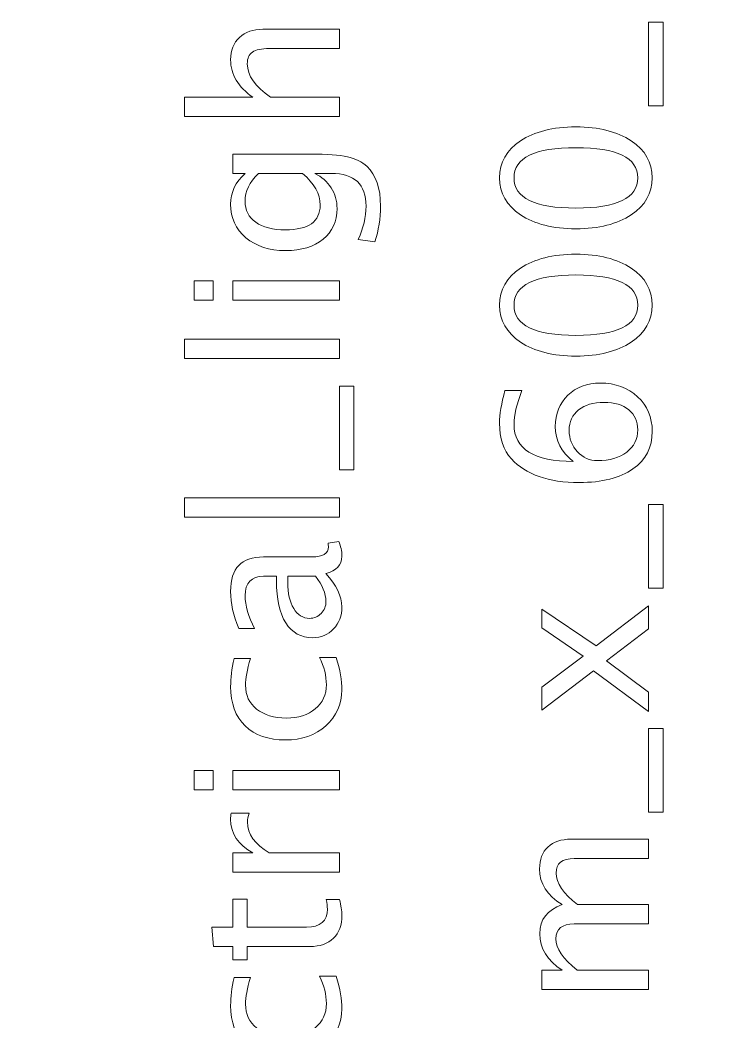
# Model space of a CAD drawing. Header units: centimetres. Extents: x -9.1 to 9.1, y -13.6 to 13.6.
# Drawn here: x 4.6 to 6.825, y -6.108 to -2.947 of the extents above; entities that cross this region are included whole.
import ezdxf

# ---------------------------------------------------------------- set-up
doc = ezdxf.new("R2010")
doc.units = ezdxf.units.CM
doc.header["$MEASUREMENT"] = 0
doc.layers.add('Layer 1', color=7, linetype='Continuous')

msp = doc.modelspace()

# ---------------------------------------------------------------- linework, layer by layer
at = {"layer": 'Layer 1', "lineweight": 53}
msp.add_open_spline([(0.15, -0.65), (0.15, -0.65), (0.15, -13.05), (0.15, -13.05), (0.15, -13.05), (0.15, -13.32614), (0.37386, -13.55), (0.65, -13.55), (0.65, -13.55), (0.65, -13.55), (8.55, -13.55), (8.55, -13.55), (8.55, -13.55), (8.82614, -13.55), (9.05, -13.32614), (9.05, -13.05), (9.05, -13.05), (9.05, -13.05), (9.05, -0.65), (9.05, -0.65), (9.05, -0.65), (9.05, -0.37386), (8.82614, -0.15), (8.55, -0.15), (8.55, -0.15), (8.55, -0.15), (0.65, -0.15), (0.65, -0.15), (0.65, -0.15), (0.37386, -0.15), (0.15, -0.37386), (0.15, -0.65)], degree=3, knots=[0, 0, 0, 0, 0.1111111, 0.1111111, 0.1111111, 0.1111111, 0.2222222, 0.2222222, 0.2222222, 0.2222222, 0.3333333, 0.3333333, 0.3333333, 0.3333333, 0.4444444, 0.4444444, 0.4444444, 0.4444444, 0.5555556, 0.5555556, 0.5555556, 0.5555556, 0.6666667, 0.6666667, 0.6666667, 0.6666667, 0.7777778, 0.7777778, 0.7777778, 0.7777778, 1, 1, 1, 1], dxfattribs=at)
at = {"layer": 'Layer 1', "color": 5, "lineweight": 9}
for points, knots in [([(6.62976, -3.21785), (6.62976, -3.21785), (6.58404, -3.21785), (6.58404, -3.21785), (6.58404, -3.21785), (6.58404, -3.21785), (6.58404, -2.95368), (6.58404, -2.95368), (6.58404, -2.95368), (6.58404, -2.95368), (6.62976, -2.95368), (6.62976, -2.95368), (6.62976, -2.95368), (6.62976, -2.95368), (6.62976, -3.21785), (6.62976, -3.21785)], [0, 0, 0, 0, 0.2, 0.2, 0.2, 0.2, 0.4, 0.4, 0.4, 0.4, 0.6, 0.6, 0.6, 0.6, 1, 1, 1, 1]), ([(5.60826, -3.25217), (5.60826, -3.25217), (5.11867, -3.25217), (5.11867, -3.25217), (5.11867, -3.25217), (5.11867, -3.25217), (5.11867, -3.19121), (5.11867, -3.19121), (5.11867, -3.19121), (5.11867, -3.19121), (5.33532, -3.19121), (5.33532, -3.19121), (5.33532, -3.19121), (5.28822, -3.15893), (5.26472, -3.11935), (5.26472, -3.07256), (5.26472, -3.07256), (5.26472, -3.04314), (5.27393, -3.01975), (5.29245, -3.0025), (5.29245, -3.0025), (5.31087, -2.98525), (5.33574, -2.97657), (5.36685, -2.97657), (5.36685, -2.97657), (5.36685, -2.97657), (5.60826, -2.97657), (5.60826, -2.97657), (5.60826, -2.97657), (5.60826, -2.97657), (5.60826, -3.03753), (5.60826, -3.03753), (5.60826, -3.03753), (5.60826, -3.03753), (5.38675, -3.03753), (5.38675, -3.03753), (5.38675, -3.03753), (5.36177, -3.03753), (5.34399, -3.04123), (5.33341, -3.04854), (5.33341, -3.04854), (5.32272, -3.05594), (5.31743, -3.06812), (5.31743, -3.08515), (5.31743, -3.08515), (5.31743, -3.12263), (5.34188, -3.15798), (5.39077, -3.19121), (5.39077, -3.19121), (5.39077, -3.19121), (5.60826, -3.19121), (5.60826, -3.19121), (5.60826, -3.19121), (5.60826, -3.19121), (5.60826, -3.25217), (5.60826, -3.25217)], [0, 0, 0, 0, 0.0666667, 0.0666667, 0.0666667, 0.0666667, 0.1333333, 0.1333333, 0.1333333, 0.1333333, 0.2, 0.2, 0.2, 0.2, 0.2666667, 0.2666667, 0.2666667, 0.2666667, 0.3333333, 0.3333333, 0.3333333, 0.3333333, 0.4, 0.4, 0.4, 0.4, 0.4666667, 0.4666667, 0.4666667, 0.4666667, 0.5333333, 0.5333333, 0.5333333, 0.5333333, 0.6, 0.6, 0.6, 0.6, 0.6666667, 0.6666667, 0.6666667, 0.6666667, 0.7333333, 0.7333333, 0.7333333, 0.7333333, 0.8, 0.8, 0.8, 0.8, 0.8666667, 0.8666667, 0.8666667, 0.8666667, 1, 1, 1, 1]), ([(6.59547, -3.44539), (6.59547, -3.49354), (6.57335, -3.53238), (6.52922, -3.56181), (6.52922, -3.56181), (6.48509, -3.59133), (6.42688, -3.60604), (6.35449, -3.60604), (6.35449, -3.60604), (6.2821, -3.60604), (6.22389, -3.59133), (6.17976, -3.56181), (6.17976, -3.56181), (6.13562, -3.53238), (6.1135, -3.49354), (6.1135, -3.44539), (6.1135, -3.44539), (6.1135, -3.39701), (6.13552, -3.35817), (6.17954, -3.32875), (6.17954, -3.32875), (6.22357, -3.29944), (6.28189, -3.28472), (6.35449, -3.28472), (6.35449, -3.28472), (6.42688, -3.28472), (6.48509, -3.29944), (6.52922, -3.32875), (6.52922, -3.32875), (6.57335, -3.35817), (6.59547, -3.39701), (6.59547, -3.44539)], [0, 0, 0, 0, 0.1111111, 0.1111111, 0.1111111, 0.1111111, 0.2222222, 0.2222222, 0.2222222, 0.2222222, 0.3333333, 0.3333333, 0.3333333, 0.3333333, 0.4444444, 0.4444444, 0.4444444, 0.4444444, 0.5555556, 0.5555556, 0.5555556, 0.5555556, 0.6666667, 0.6666667, 0.6666667, 0.6666667, 0.7777778, 0.7777778, 0.7777778, 0.7777778, 1, 1, 1, 1]), ([(6.54975, -3.4455), (6.54975, -3.38188), (6.48466, -3.35013), (6.35449, -3.35013), (6.35449, -3.35013), (6.22431, -3.35013), (6.15922, -3.38188), (6.15922, -3.4455), (6.15922, -3.4455), (6.15922, -3.50889), (6.22431, -3.54064), (6.35449, -3.54064), (6.35449, -3.54064), (6.48466, -3.54064), (6.54975, -3.50889), (6.54975, -3.4455)], [0, 0, 0, 0, 0.2, 0.2, 0.2, 0.2, 0.4, 0.4, 0.4, 0.4, 0.6, 0.6, 0.6, 0.6, 1, 1, 1, 1]), ([(5.72002, -3.64682), (5.72002, -3.64682), (5.66732, -3.63962), (5.66732, -3.63962), (5.66732, -3.63962), (5.68383, -3.60427), (5.69208, -3.56924), (5.69208, -3.53464), (5.69208, -3.53464), (5.69208, -3.46594), (5.65567, -3.43154), (5.58297, -3.43154), (5.58297, -3.43154), (5.58297, -3.43154), (5.53005, -3.43154), (5.53005, -3.43154), (5.53005, -3.43154), (5.55238, -3.44213), (5.56963, -3.45716), (5.58201, -3.47674), (5.58201, -3.47674), (5.5944, -3.49632), (5.60064, -3.51813), (5.60064, -3.54215), (5.60064, -3.54215), (5.60064, -3.5829), (5.58603, -3.61518), (5.55682, -3.63899), (5.55682, -3.63899), (5.52761, -3.6628), (5.48803, -3.67476), (5.43808, -3.67476), (5.43808, -3.67476), (5.38696, -3.67476), (5.34526, -3.66121), (5.31298, -3.63412), (5.31298, -3.63412), (5.28081, -3.60692), (5.26472, -3.57189), (5.26472, -3.52882), (5.26472, -3.52882), (5.26472, -3.49113), (5.27996, -3.45864), (5.31055, -3.43154), (5.31055, -3.43154), (5.31055, -3.43154), (5.27171, -3.43154), (5.27171, -3.43154), (5.27171, -3.43154), (5.27171, -3.43154), (5.27171, -3.37058), (5.27171, -3.37058), (5.27171, -3.37058), (5.27171, -3.37058), (5.5164, -3.37058), (5.5164, -3.37058), (5.5164, -3.37058), (5.569, -3.37058), (5.60794, -3.37334), (5.63324, -3.37884), (5.63324, -3.37884), (5.65853, -3.38424), (5.67927, -3.39461), (5.69536, -3.40964), (5.69536, -3.40964), (5.72362, -3.43631), (5.7378, -3.47801), (5.7378, -3.53464), (5.7378, -3.53464), (5.7378, -3.57348), (5.73187, -3.61084), (5.72002, -3.64682)], [0, 0, 0, 0, 0.0526316, 0.0526316, 0.0526316, 0.0526316, 0.1052632, 0.1052632, 0.1052632, 0.1052632, 0.1578947, 0.1578947, 0.1578947, 0.1578947, 0.2105263, 0.2105263, 0.2105263, 0.2105263, 0.2631579, 0.2631579, 0.2631579, 0.2631579, 0.3157895, 0.3157895, 0.3157895, 0.3157895, 0.3684211, 0.3684211, 0.3684211, 0.3684211, 0.4210526, 0.4210526, 0.4210526, 0.4210526, 0.4736842, 0.4736842, 0.4736842, 0.4736842, 0.5263158, 0.5263158, 0.5263158, 0.5263158, 0.5789474, 0.5789474, 0.5789474, 0.5789474, 0.6315789, 0.6315789, 0.6315789, 0.6315789, 0.6842105, 0.6842105, 0.6842105, 0.6842105, 0.7368421, 0.7368421, 0.7368421, 0.7368421, 0.7894737, 0.7894737, 0.7894737, 0.7894737, 0.8421053, 0.8421053, 0.8421053, 0.8421053, 0.8947368, 0.8947368, 0.8947368, 0.8947368, 1, 1, 1, 1]), ([(5.49184, -3.43154), (5.49184, -3.43154), (5.35225, -3.43154), (5.35225, -3.43154), (5.35225, -3.43154), (5.32441, -3.45843), (5.31044, -3.48774), (5.31044, -3.5194), (5.31044, -3.5194), (5.31044, -3.54755), (5.32166, -3.56956), (5.34421, -3.58544), (5.34421, -3.58544), (5.36664, -3.60142), (5.39786, -3.60935), (5.43766, -3.60935), (5.43766, -3.60935), (5.51079, -3.60935), (5.5473, -3.58343), (5.5473, -3.53146), (5.5473, -3.53146), (5.5473, -3.49611), (5.52878, -3.46277), (5.49184, -3.43154)], [0, 0, 0, 0, 0.1428571, 0.1428571, 0.1428571, 0.1428571, 0.2857143, 0.2857143, 0.2857143, 0.2857143, 0.4285714, 0.4285714, 0.4285714, 0.4285714, 0.5714286, 0.5714286, 0.5714286, 0.5714286, 0.7142857, 0.7142857, 0.7142857, 0.7142857, 1, 1, 1, 1]), ([(6.59547, -3.84692), (6.59547, -3.89507), (6.57335, -3.93391), (6.52922, -3.96334), (6.52922, -3.96334), (6.48509, -3.99286), (6.42688, -4.00757), (6.35449, -4.00757), (6.35449, -4.00757), (6.2821, -4.00757), (6.22389, -3.99286), (6.17976, -3.96334), (6.17976, -3.96334), (6.13562, -3.93391), (6.1135, -3.89507), (6.1135, -3.84692), (6.1135, -3.84692), (6.1135, -3.79854), (6.13552, -3.7597), (6.17954, -3.73028), (6.17954, -3.73028), (6.22357, -3.70097), (6.28189, -3.68625), (6.35449, -3.68625), (6.35449, -3.68625), (6.42688, -3.68625), (6.48509, -3.70097), (6.52922, -3.73028), (6.52922, -3.73028), (6.57335, -3.7597), (6.59547, -3.79854), (6.59547, -3.84692)], [0, 0, 0, 0, 0.1111111, 0.1111111, 0.1111111, 0.1111111, 0.2222222, 0.2222222, 0.2222222, 0.2222222, 0.3333333, 0.3333333, 0.3333333, 0.3333333, 0.4444444, 0.4444444, 0.4444444, 0.4444444, 0.5555556, 0.5555556, 0.5555556, 0.5555556, 0.6666667, 0.6666667, 0.6666667, 0.6666667, 0.7777778, 0.7777778, 0.7777778, 0.7777778, 1, 1, 1, 1]), ([(6.54975, -3.84703), (6.54975, -3.78341), (6.48466, -3.75166), (6.35449, -3.75166), (6.35449, -3.75166), (6.22431, -3.75166), (6.15922, -3.78341), (6.15922, -3.84703), (6.15922, -3.84703), (6.15922, -3.91042), (6.22431, -3.94217), (6.35449, -3.94217), (6.35449, -3.94217), (6.48466, -3.94217), (6.54975, -3.91042), (6.54975, -3.84703)], [0, 0, 0, 0, 0.2, 0.2, 0.2, 0.2, 0.4, 0.4, 0.4, 0.4, 0.6, 0.6, 0.6, 0.6, 1, 1, 1, 1]), ([(5.21011, -3.83161), (5.21011, -3.83161), (5.14915, -3.83161), (5.14915, -3.83161), (5.14915, -3.83161), (5.14915, -3.83161), (5.14915, -3.77065), (5.14915, -3.77065), (5.14915, -3.77065), (5.14915, -3.77065), (5.21011, -3.77065), (5.21011, -3.77065), (5.21011, -3.77065), (5.21011, -3.77065), (5.21011, -3.83161), (5.21011, -3.83161)], [0, 0, 0, 0, 0.2, 0.2, 0.2, 0.2, 0.4, 0.4, 0.4, 0.4, 0.6, 0.6, 0.6, 0.6, 1, 1, 1, 1]), ([(5.60826, -3.83161), (5.60826, -3.83161), (5.27171, -3.83161), (5.27171, -3.83161), (5.27171, -3.83161), (5.27171, -3.83161), (5.27171, -3.77065), (5.27171, -3.77065), (5.27171, -3.77065), (5.27171, -3.77065), (5.60826, -3.77065), (5.60826, -3.77065), (5.60826, -3.77065), (5.60826, -3.77065), (5.60826, -3.83161), (5.60826, -3.83161)], [0, 0, 0, 0, 0.2, 0.2, 0.2, 0.2, 0.4, 0.4, 0.4, 0.4, 0.6, 0.6, 0.6, 0.6, 1, 1, 1, 1]), ([(5.60826, -4.01513), (5.60826, -4.01513), (5.11867, -4.01513), (5.11867, -4.01513), (5.11867, -4.01513), (5.11867, -4.01513), (5.11867, -3.95417), (5.11867, -3.95417), (5.11867, -3.95417), (5.11867, -3.95417), (5.60826, -3.95417), (5.60826, -3.95417), (5.60826, -3.95417), (5.60826, -3.95417), (5.60826, -4.01513), (5.60826, -4.01513)], [0, 0, 0, 0, 0.2, 0.2, 0.2, 0.2, 0.4, 0.4, 0.4, 0.4, 0.6, 0.6, 0.6, 0.6, 1, 1, 1, 1]), ([(5.65398, -4.36693), (5.65398, -4.36693), (5.60826, -4.36693), (5.60826, -4.36693), (5.60826, -4.36693), (5.60826, -4.36693), (5.60826, -4.10276), (5.60826, -4.10276), (5.60826, -4.10276), (5.60826, -4.10276), (5.65398, -4.10276), (5.65398, -4.10276), (5.65398, -4.10276), (5.65398, -4.10276), (5.65398, -4.36693), (5.65398, -4.36693)], [0, 0, 0, 0, 0.2, 0.2, 0.2, 0.2, 0.4, 0.4, 0.4, 0.4, 0.6, 0.6, 0.6, 0.6, 1, 1, 1, 1]), ([(6.34613, -4.3399), (6.30834, -4.31069), (6.2894, -4.27397), (6.2894, -4.22972), (6.2894, -4.22972), (6.2894, -4.18961), (6.30263, -4.1568), (6.32919, -4.13119), (6.32919, -4.13119), (6.35576, -4.10568), (6.38984, -4.09287), (6.43143, -4.09287), (6.43143, -4.09287), (6.47916, -4.09287), (6.51842, -4.10716), (6.54922, -4.13584), (6.54922, -4.13584), (6.58002, -4.16452), (6.59547, -4.20093), (6.59547, -4.24528), (6.59547, -4.24528), (6.59547, -4.29566), (6.57504, -4.33524), (6.5343, -4.36371), (6.5343, -4.36371), (6.49345, -4.39229), (6.43693, -4.40657), (6.36486, -4.40657), (6.36486, -4.40657), (6.2677, -4.40657), (6.19648, -4.3816), (6.15097, -4.33175), (6.15097, -4.33175), (6.12599, -4.30466), (6.1135, -4.26719), (6.1135, -4.21945), (6.1135, -4.21945), (6.1135, -4.19172), (6.11922, -4.15733), (6.13065, -4.11637), (6.13065, -4.11637), (6.13065, -4.11637), (6.18399, -4.11637), (6.18399, -4.11637), (6.18399, -4.11637), (6.16748, -4.15966), (6.15922, -4.19522), (6.15922, -4.22316), (6.15922, -4.22316), (6.15922, -4.30095), (6.22156, -4.3399), (6.34613, -4.3399)], [0, 0, 0, 0, 0.0714286, 0.0714286, 0.0714286, 0.0714286, 0.1428571, 0.1428571, 0.1428571, 0.1428571, 0.2142857, 0.2142857, 0.2142857, 0.2142857, 0.2857143, 0.2857143, 0.2857143, 0.2857143, 0.3571429, 0.3571429, 0.3571429, 0.3571429, 0.4285714, 0.4285714, 0.4285714, 0.4285714, 0.5, 0.5, 0.5, 0.5, 0.5714286, 0.5714286, 0.5714286, 0.5714286, 0.6428571, 0.6428571, 0.6428571, 0.6428571, 0.7142857, 0.7142857, 0.7142857, 0.7142857, 0.7857143, 0.7857143, 0.7857143, 0.7857143, 0.8571429, 0.8571429, 0.8571429, 0.8571429, 1, 1, 1, 1]), ([(6.44349, -4.15383), (6.40952, -4.15383), (6.38264, -4.16167), (6.36285, -4.17744), (6.36285, -4.17744), (6.34306, -4.1932), (6.33321, -4.21479), (6.33321, -4.24222), (6.33321, -4.24222), (6.33321, -4.26836), (6.34189, -4.29069), (6.35936, -4.30931), (6.35936, -4.30931), (6.37671, -4.32805), (6.39767, -4.33736), (6.42211, -4.33736), (6.42211, -4.33736), (6.46064, -4.33736), (6.49154, -4.32847), (6.51482, -4.3108), (6.51482, -4.3108), (6.53811, -4.29302), (6.54975, -4.26952), (6.54975, -4.24031), (6.54975, -4.24031), (6.54975, -4.21374), (6.54022, -4.19268), (6.52117, -4.17712), (6.52117, -4.17712), (6.50212, -4.16156), (6.4762, -4.15383), (6.44349, -4.15383)], [0, 0, 0, 0, 0.1111111, 0.1111111, 0.1111111, 0.1111111, 0.2222222, 0.2222222, 0.2222222, 0.2222222, 0.3333333, 0.3333333, 0.3333333, 0.3333333, 0.4444444, 0.4444444, 0.4444444, 0.4444444, 0.5555556, 0.5555556, 0.5555556, 0.5555556, 0.6666667, 0.6666667, 0.6666667, 0.6666667, 0.7777778, 0.7777778, 0.7777778, 0.7777778, 1, 1, 1, 1]), ([(5.60826, -4.51616), (5.60826, -4.51616), (5.11867, -4.51616), (5.11867, -4.51616), (5.11867, -4.51616), (5.11867, -4.51616), (5.11867, -4.4552), (5.11867, -4.4552), (5.11867, -4.4552), (5.11867, -4.4552), (5.60826, -4.4552), (5.60826, -4.4552), (5.60826, -4.4552), (5.60826, -4.4552), (5.60826, -4.51616), (5.60826, -4.51616)], [0, 0, 0, 0, 0.2, 0.2, 0.2, 0.2, 0.4, 0.4, 0.4, 0.4, 0.6, 0.6, 0.6, 0.6, 1, 1, 1, 1]), ([(6.62976, -4.73995), (6.62976, -4.73995), (6.58404, -4.73995), (6.58404, -4.73995), (6.58404, -4.73995), (6.58404, -4.73995), (6.58404, -4.47578), (6.58404, -4.47578), (6.58404, -4.47578), (6.58404, -4.47578), (6.62976, -4.47578), (6.62976, -4.47578), (6.62976, -4.47578), (6.62976, -4.47578), (6.62976, -4.73995), (6.62976, -4.73995)], [0, 0, 0, 0, 0.2, 0.2, 0.2, 0.2, 0.4, 0.4, 0.4, 0.4, 0.6, 0.6, 0.6, 0.6, 1, 1, 1, 1]), ([(5.5654, -4.69332), (5.59905, -4.72995), (5.61588, -4.76519), (5.61588, -4.79906), (5.61588, -4.79906), (5.61588, -4.82689), (5.6072, -4.85007), (5.58974, -4.86838), (5.58974, -4.86838), (5.57228, -4.88679), (5.55026, -4.896), (5.5237, -4.896), (5.5237, -4.896), (5.48697, -4.896), (5.45872, -4.88055), (5.43903, -4.84964), (5.43903, -4.84964), (5.41935, -4.81874), (5.4095, -4.7744), (5.4095, -4.71661), (5.4095, -4.71661), (5.4095, -4.71661), (5.4095, -4.70231), (5.4095, -4.70231), (5.4095, -4.70231), (5.4095, -4.70231), (5.36897, -4.70231), (5.36897, -4.70231), (5.36897, -4.70231), (5.32992, -4.70231), (5.31044, -4.72264), (5.31044, -4.76339), (5.31044, -4.76339), (5.31044, -4.79493), (5.32039, -4.82943), (5.34029, -4.86679), (5.34029, -4.86679), (5.34029, -4.86679), (5.29012, -4.86679), (5.29012, -4.86679), (5.29012, -4.86679), (5.27319, -4.82573), (5.26472, -4.78699), (5.26472, -4.75069), (5.26472, -4.75069), (5.26472, -4.71333), (5.27319, -4.6857), (5.29023, -4.66802), (5.29023, -4.66802), (5.30727, -4.65024), (5.33352, -4.64135), (5.36897, -4.64135), (5.36897, -4.64135), (5.36897, -4.64135), (5.52105, -4.64135), (5.52105, -4.64135), (5.52105, -4.64135), (5.55587, -4.64135), (5.57333, -4.63067), (5.57333, -4.60918), (5.57333, -4.60918), (5.57333, -4.60654), (5.57291, -4.60262), (5.57206, -4.59743), (5.57206, -4.59743), (5.57206, -4.59743), (5.60593, -4.59309), (5.60593, -4.59309), (5.60593, -4.59309), (5.6126, -4.60696), (5.61588, -4.6222), (5.61588, -4.63892), (5.61588, -4.63892), (5.61588, -4.66739), (5.59905, -4.68549), (5.5654, -4.69332)], [0, 0, 0, 0, 0.05, 0.05, 0.05, 0.05, 0.1, 0.1, 0.1, 0.1, 0.15, 0.15, 0.15, 0.15, 0.2, 0.2, 0.2, 0.2, 0.25, 0.25, 0.25, 0.25, 0.3, 0.3, 0.3, 0.3, 0.35, 0.35, 0.35, 0.35, 0.4, 0.4, 0.4, 0.4, 0.45, 0.45, 0.45, 0.45, 0.5, 0.5, 0.5, 0.5, 0.55, 0.55, 0.55, 0.55, 0.6, 0.6, 0.6, 0.6, 0.65, 0.65, 0.65, 0.65, 0.7, 0.7, 0.7, 0.7, 0.75, 0.75, 0.75, 0.75, 0.8, 0.8, 0.8, 0.8, 0.85, 0.85, 0.85, 0.85, 0.9, 0.9, 0.9, 0.9, 1, 1, 1, 1]), ([(5.53217, -4.70231), (5.53217, -4.70231), (5.4457, -4.70231), (5.4457, -4.70231), (5.4457, -4.70231), (5.4457, -4.70231), (5.44506, -4.7219), (5.44506, -4.7219), (5.44506, -4.7219), (5.44506, -4.75577), (5.45131, -4.78308), (5.4638, -4.80392), (5.4638, -4.80392), (5.47639, -4.82467), (5.49301, -4.83504), (5.51375, -4.83504), (5.51375, -4.83504), (5.52825, -4.83504), (5.54053, -4.82985), (5.55058, -4.81959), (5.55058, -4.81959), (5.56063, -4.80922), (5.56571, -4.79662), (5.56571, -4.7817), (5.56571, -4.7817), (5.56571, -4.7563), (5.5545, -4.72984), (5.53217, -4.70231)], [0, 0, 0, 0, 0.125, 0.125, 0.125, 0.125, 0.25, 0.25, 0.25, 0.25, 0.375, 0.375, 0.375, 0.375, 0.5, 0.5, 0.5, 0.5, 0.625, 0.625, 0.625, 0.625, 0.75, 0.75, 0.75, 0.75, 1, 1, 1, 1]), ([(6.58404, -5.12878), (6.58404, -5.12878), (6.41037, -5.00062), (6.41037, -5.00062), (6.41037, -5.00062), (6.41037, -5.00062), (6.24749, -5.12497), (6.24749, -5.12497), (6.24749, -5.12497), (6.24749, -5.12497), (6.24749, -5.05227), (6.24749, -5.05227), (6.24749, -5.05227), (6.24749, -5.05227), (6.37714, -4.95405), (6.37714, -4.95405), (6.37714, -4.95405), (6.37714, -4.95405), (6.24749, -4.86514), (6.24749, -4.86514), (6.24749, -4.86514), (6.24749, -4.86514), (6.24749, -4.80556), (6.24749, -4.80556), (6.24749, -4.80556), (6.24749, -4.80556), (6.4182, -4.92198), (6.4182, -4.92198), (6.4182, -4.92198), (6.4182, -4.92198), (6.58404, -4.7954), (6.58404, -4.7954), (6.58404, -4.7954), (6.58404, -4.7954), (6.58404, -4.86811), (6.58404, -4.86811), (6.58404, -4.86811), (6.58404, -4.86811), (6.45069, -4.96951), (6.45069, -4.96951), (6.45069, -4.96951), (6.45069, -4.96951), (6.58404, -5.06761), (6.58404, -5.06761), (6.58404, -5.06761), (6.58404, -5.06761), (6.58404, -5.12878), (6.58404, -5.12878)], [0, 0, 0, 0, 0.0769231, 0.0769231, 0.0769231, 0.0769231, 0.1538462, 0.1538462, 0.1538462, 0.1538462, 0.2307692, 0.2307692, 0.2307692, 0.2307692, 0.3076923, 0.3076923, 0.3076923, 0.3076923, 0.3846154, 0.3846154, 0.3846154, 0.3846154, 0.4615385, 0.4615385, 0.4615385, 0.4615385, 0.5384615, 0.5384615, 0.5384615, 0.5384615, 0.6153846, 0.6153846, 0.6153846, 0.6153846, 0.6923077, 0.6923077, 0.6923077, 0.6923077, 0.7692308, 0.7692308, 0.7692308, 0.7692308, 0.8461538, 0.8461538, 0.8461538, 0.8461538, 1, 1, 1, 1]), ([(5.5981, -4.95833), (5.60995, -4.99781), (5.61588, -5.03188), (5.61588, -5.06057), (5.61588, -5.06057), (5.61588, -5.10608), (5.59905, -5.14376), (5.5655, -5.17371), (5.5655, -5.17371), (5.53185, -5.20366), (5.48941, -5.21869), (5.43829, -5.21869), (5.43829, -5.21869), (5.38368, -5.21869), (5.34103, -5.20387), (5.31055, -5.17424), (5.31055, -5.17424), (5.27996, -5.14461), (5.26472, -5.10323), (5.26472, -5.0501), (5.26472, -5.0501), (5.26472, -5.02395), (5.26832, -4.99452), (5.27552, -4.96214), (5.27552, -4.96214), (5.27552, -4.96214), (5.32695, -4.96214), (5.32695, -4.96214), (5.32695, -4.96214), (5.31679, -4.99654), (5.31171, -5.02458), (5.31171, -5.04618), (5.31171, -5.04618), (5.31171, -5.07751), (5.32346, -5.10259), (5.34685, -5.12132), (5.34685, -5.12132), (5.37024, -5.14006), (5.40146, -5.14947), (5.44041, -5.14947), (5.44041, -5.14947), (5.47819, -5.14947), (5.50867, -5.13974), (5.53206, -5.12037), (5.53206, -5.12037), (5.55534, -5.101), (5.56698, -5.07571), (5.56698, -5.04428), (5.56698, -5.04428), (5.56698, -5.01643), (5.55979, -4.98786), (5.54539, -4.95833), (5.54539, -4.95833), (5.54539, -4.95833), (5.5981, -4.95833), (5.5981, -4.95833)], [0, 0, 0, 0, 0.0666667, 0.0666667, 0.0666667, 0.0666667, 0.1333333, 0.1333333, 0.1333333, 0.1333333, 0.2, 0.2, 0.2, 0.2, 0.2666667, 0.2666667, 0.2666667, 0.2666667, 0.3333333, 0.3333333, 0.3333333, 0.3333333, 0.4, 0.4, 0.4, 0.4, 0.4666667, 0.4666667, 0.4666667, 0.4666667, 0.5333333, 0.5333333, 0.5333333, 0.5333333, 0.6, 0.6, 0.6, 0.6, 0.6666667, 0.6666667, 0.6666667, 0.6666667, 0.7333333, 0.7333333, 0.7333333, 0.7333333, 0.8, 0.8, 0.8, 0.8, 0.8666667, 0.8666667, 0.8666667, 0.8666667, 1, 1, 1, 1]), ([(6.62976, -5.44692), (6.62976, -5.44692), (6.58404, -5.44692), (6.58404, -5.44692), (6.58404, -5.44692), (6.58404, -5.44692), (6.58404, -5.18275), (6.58404, -5.18275), (6.58404, -5.18275), (6.58404, -5.18275), (6.62976, -5.18275), (6.62976, -5.18275), (6.62976, -5.18275), (6.62976, -5.18275), (6.62976, -5.44692), (6.62976, -5.44692)], [0, 0, 0, 0, 0.2, 0.2, 0.2, 0.2, 0.4, 0.4, 0.4, 0.4, 0.6, 0.6, 0.6, 0.6, 1, 1, 1, 1]), ([(5.21011, -5.37554), (5.21011, -5.37554), (5.14915, -5.37554), (5.14915, -5.37554), (5.14915, -5.37554), (5.14915, -5.37554), (5.14915, -5.31458), (5.14915, -5.31458), (5.14915, -5.31458), (5.14915, -5.31458), (5.21011, -5.31458), (5.21011, -5.31458), (5.21011, -5.31458), (5.21011, -5.31458), (5.21011, -5.37554), (5.21011, -5.37554)], [0, 0, 0, 0, 0.2, 0.2, 0.2, 0.2, 0.4, 0.4, 0.4, 0.4, 0.6, 0.6, 0.6, 0.6, 1, 1, 1, 1]), ([(5.60826, -5.37554), (5.60826, -5.37554), (5.27171, -5.37554), (5.27171, -5.37554), (5.27171, -5.37554), (5.27171, -5.37554), (5.27171, -5.31458), (5.27171, -5.31458), (5.27171, -5.31458), (5.27171, -5.31458), (5.60826, -5.31458), (5.60826, -5.31458), (5.60826, -5.31458), (5.60826, -5.31458), (5.60826, -5.37554), (5.60826, -5.37554)], [0, 0, 0, 0, 0.2, 0.2, 0.2, 0.2, 0.4, 0.4, 0.4, 0.4, 0.6, 0.6, 0.6, 0.6, 1, 1, 1, 1]), ([(5.60826, -5.63537), (5.60826, -5.63537), (5.27171, -5.63537), (5.27171, -5.63537), (5.27171, -5.63537), (5.27171, -5.63537), (5.27171, -5.57441), (5.27171, -5.57441), (5.27171, -5.57441), (5.27171, -5.57441), (5.33532, -5.57441), (5.33532, -5.57441), (5.33532, -5.57441), (5.28822, -5.55017), (5.26472, -5.51504), (5.26472, -5.46888), (5.26472, -5.46888), (5.26472, -5.46264), (5.26525, -5.45608), (5.26631, -5.4493), (5.26631, -5.4493), (5.26631, -5.4493), (5.32336, -5.4493), (5.32336, -5.4493), (5.32336, -5.4493), (5.31986, -5.45989), (5.31806, -5.4692), (5.31806, -5.47724), (5.31806, -5.47724), (5.31806, -5.51599), (5.34092, -5.54837), (5.38675, -5.57441), (5.38675, -5.57441), (5.38675, -5.57441), (5.60826, -5.57441), (5.60826, -5.57441), (5.60826, -5.57441), (5.60826, -5.57441), (5.60826, -5.63537), (5.60826, -5.63537)], [0, 0, 0, 0, 0.0909091, 0.0909091, 0.0909091, 0.0909091, 0.1818182, 0.1818182, 0.1818182, 0.1818182, 0.2727273, 0.2727273, 0.2727273, 0.2727273, 0.3636364, 0.3636364, 0.3636364, 0.3636364, 0.4545455, 0.4545455, 0.4545455, 0.4545455, 0.5454545, 0.5454545, 0.5454545, 0.5454545, 0.6363636, 0.6363636, 0.6363636, 0.6363636, 0.7272727, 0.7272727, 0.7272727, 0.7272727, 0.8181818, 0.8181818, 0.8181818, 0.8181818, 1, 1, 1, 1]), ([(6.58404, -6.00552), (6.58404, -6.00552), (6.24749, -6.00552), (6.24749, -6.00552), (6.24749, -6.00552), (6.24749, -6.00552), (6.24749, -5.94456), (6.24749, -5.94456), (6.24749, -5.94456), (6.24749, -5.94456), (6.3111, -5.94456), (6.3111, -5.94456), (6.3111, -5.94456), (6.264, -5.91482), (6.2405, -5.87672), (6.2405, -5.83004), (6.2405, -5.83004), (6.2405, -5.78506), (6.264, -5.75447), (6.3111, -5.73817), (6.3111, -5.73817), (6.26358, -5.70928), (6.23987, -5.67161), (6.23987, -5.62536), (6.23987, -5.62536), (6.23987, -5.59583), (6.24855, -5.57286), (6.26601, -5.55646), (6.26601, -5.55646), (6.28347, -5.54005), (6.30792, -5.5318), (6.33935, -5.5318), (6.33935, -5.5318), (6.33935, -5.5318), (6.58404, -5.5318), (6.58404, -5.5318), (6.58404, -5.5318), (6.58404, -5.5318), (6.58404, -5.59276), (6.58404, -5.59276), (6.58404, -5.59276), (6.58404, -5.59276), (6.34941, -5.59276), (6.34941, -5.59276), (6.34941, -5.59276), (6.3111, -5.59276), (6.29194, -5.608), (6.29194, -5.63848), (6.29194, -5.63848), (6.29194, -5.67012), (6.31427, -5.70336), (6.35904, -5.73817), (6.35904, -5.73817), (6.35904, -5.73817), (6.58404, -5.73817), (6.58404, -5.73817), (6.58404, -5.73817), (6.58404, -5.73817), (6.58404, -5.79913), (6.58404, -5.79913), (6.58404, -5.79913), (6.58404, -5.79913), (6.3492, -5.79913), (6.3492, -5.79913), (6.3492, -5.79913), (6.31057, -5.79913), (6.2913, -5.81459), (6.2913, -5.8456), (6.2913, -5.8456), (6.2913, -5.8764), (6.31374, -5.90942), (6.35872, -5.94456), (6.35872, -5.94456), (6.35872, -5.94456), (6.58404, -5.94456), (6.58404, -5.94456), (6.58404, -5.94456), (6.58404, -5.94456), (6.58404, -6.00552), (6.58404, -6.00552)], [0, 0, 0, 0, 0.047619, 0.047619, 0.047619, 0.047619, 0.0952381, 0.0952381, 0.0952381, 0.0952381, 0.1428571, 0.1428571, 0.1428571, 0.1428571, 0.1904762, 0.1904762, 0.1904762, 0.1904762, 0.2380952, 0.2380952, 0.2380952, 0.2380952, 0.2857143, 0.2857143, 0.2857143, 0.2857143, 0.3333333, 0.3333333, 0.3333333, 0.3333333, 0.3809524, 0.3809524, 0.3809524, 0.3809524, 0.4285714, 0.4285714, 0.4285714, 0.4285714, 0.4761905, 0.4761905, 0.4761905, 0.4761905, 0.5238095, 0.5238095, 0.5238095, 0.5238095, 0.5714286, 0.5714286, 0.5714286, 0.5714286, 0.6190476, 0.6190476, 0.6190476, 0.6190476, 0.6666667, 0.6666667, 0.6666667, 0.6666667, 0.7142857, 0.7142857, 0.7142857, 0.7142857, 0.7619048, 0.7619048, 0.7619048, 0.7619048, 0.8095238, 0.8095238, 0.8095238, 0.8095238, 0.8571429, 0.8571429, 0.8571429, 0.8571429, 0.9047619, 0.9047619, 0.9047619, 0.9047619, 1, 1, 1, 1]), ([(5.60815, -5.72236), (5.61334, -5.7412), (5.61588, -5.75761), (5.61588, -5.77147), (5.61588, -5.77147), (5.61588, -5.80259), (5.60699, -5.82682), (5.58921, -5.84418), (5.58921, -5.84418), (5.57143, -5.86164), (5.54677, -5.87032), (5.51513, -5.87032), (5.51513, -5.87032), (5.51513, -5.87032), (5.31743, -5.87032), (5.31743, -5.87032), (5.31743, -5.87032), (5.31743, -5.87032), (5.31743, -5.91244), (5.31743, -5.91244), (5.31743, -5.91244), (5.31743, -5.91244), (5.27171, -5.91244), (5.27171, -5.91244), (5.27171, -5.91244), (5.27171, -5.91244), (5.27171, -5.87032), (5.27171, -5.87032), (5.27171, -5.87032), (5.27171, -5.87032), (5.21086, -5.87032), (5.21086, -5.87032), (5.21086, -5.87032), (5.21086, -5.87032), (5.20503, -5.80936), (5.20503, -5.80936), (5.20503, -5.80936), (5.20503, -5.80936), (5.27171, -5.80936), (5.27171, -5.80936), (5.27171, -5.80936), (5.27171, -5.80936), (5.27171, -5.72109), (5.27171, -5.72109), (5.27171, -5.72109), (5.27171, -5.72109), (5.31743, -5.72109), (5.31743, -5.72109), (5.31743, -5.72109), (5.31743, -5.72109), (5.31743, -5.80936), (5.31743, -5.80936), (5.31743, -5.80936), (5.31743, -5.80936), (5.50412, -5.80936), (5.50412, -5.80936), (5.50412, -5.80936), (5.54815, -5.80936), (5.57016, -5.7902), (5.57016, -5.752), (5.57016, -5.752), (5.57016, -5.74385), (5.56878, -5.73401), (5.56614, -5.72236), (5.56614, -5.72236), (5.56614, -5.72236), (5.60815, -5.72236), (5.60815, -5.72236)], [0, 0, 0, 0, 0.0555556, 0.0555556, 0.0555556, 0.0555556, 0.1111111, 0.1111111, 0.1111111, 0.1111111, 0.1666667, 0.1666667, 0.1666667, 0.1666667, 0.2222222, 0.2222222, 0.2222222, 0.2222222, 0.2777778, 0.2777778, 0.2777778, 0.2777778, 0.3333333, 0.3333333, 0.3333333, 0.3333333, 0.3888889, 0.3888889, 0.3888889, 0.3888889, 0.4444444, 0.4444444, 0.4444444, 0.4444444, 0.5, 0.5, 0.5, 0.5, 0.5555556, 0.5555556, 0.5555556, 0.5555556, 0.6111111, 0.6111111, 0.6111111, 0.6111111, 0.6666667, 0.6666667, 0.6666667, 0.6666667, 0.7222222, 0.7222222, 0.7222222, 0.7222222, 0.7777778, 0.7777778, 0.7777778, 0.7777778, 0.8333333, 0.8333333, 0.8333333, 0.8333333, 0.8888889, 0.8888889, 0.8888889, 0.8888889, 1, 1, 1, 1]), ([(5.5981, -5.9644), (5.60995, -6.00388), (5.61588, -6.03795), (5.61588, -6.06664), (5.61588, -6.06664), (5.61588, -6.11215), (5.59905, -6.14983), (5.5655, -6.17978), (5.5655, -6.17978), (5.53185, -6.20973), (5.48941, -6.22476), (5.43829, -6.22476), (5.43829, -6.22476), (5.38368, -6.22476), (5.34103, -6.20994), (5.31055, -6.18031), (5.31055, -6.18031), (5.27996, -6.15068), (5.26472, -6.1093), (5.26472, -6.05617), (5.26472, -6.05617), (5.26472, -6.03002), (5.26832, -6.00059), (5.27552, -5.96821), (5.27552, -5.96821), (5.27552, -5.96821), (5.32695, -5.96821), (5.32695, -5.96821), (5.32695, -5.96821), (5.31679, -6.00261), (5.31171, -6.03065), (5.31171, -6.05225), (5.31171, -6.05225), (5.31171, -6.08358), (5.32346, -6.10866), (5.34685, -6.12739), (5.34685, -6.12739), (5.37024, -6.14613), (5.40146, -6.15554), (5.44041, -6.15554), (5.44041, -6.15554), (5.47819, -6.15554), (5.50867, -6.14581), (5.53206, -6.12644), (5.53206, -6.12644), (5.55534, -6.10707), (5.56698, -6.08178), (5.56698, -6.05035), (5.56698, -6.05035), (5.56698, -6.0225), (5.55979, -5.99393), (5.54539, -5.9644), (5.54539, -5.9644), (5.54539, -5.9644), (5.5981, -5.9644), (5.5981, -5.9644)], [0, 0, 0, 0, 0.0666667, 0.0666667, 0.0666667, 0.0666667, 0.1333333, 0.1333333, 0.1333333, 0.1333333, 0.2, 0.2, 0.2, 0.2, 0.2666667, 0.2666667, 0.2666667, 0.2666667, 0.3333333, 0.3333333, 0.3333333, 0.3333333, 0.4, 0.4, 0.4, 0.4, 0.4666667, 0.4666667, 0.4666667, 0.4666667, 0.5333333, 0.5333333, 0.5333333, 0.5333333, 0.6, 0.6, 0.6, 0.6, 0.6666667, 0.6666667, 0.6666667, 0.6666667, 0.7333333, 0.7333333, 0.7333333, 0.7333333, 0.8, 0.8, 0.8, 0.8, 0.8666667, 0.8666667, 0.8666667, 0.8666667, 1, 1, 1, 1])]:
    msp.add_open_spline(points, degree=3, knots=knots, dxfattribs=at)

doc.saveas('drawing.dxf')
